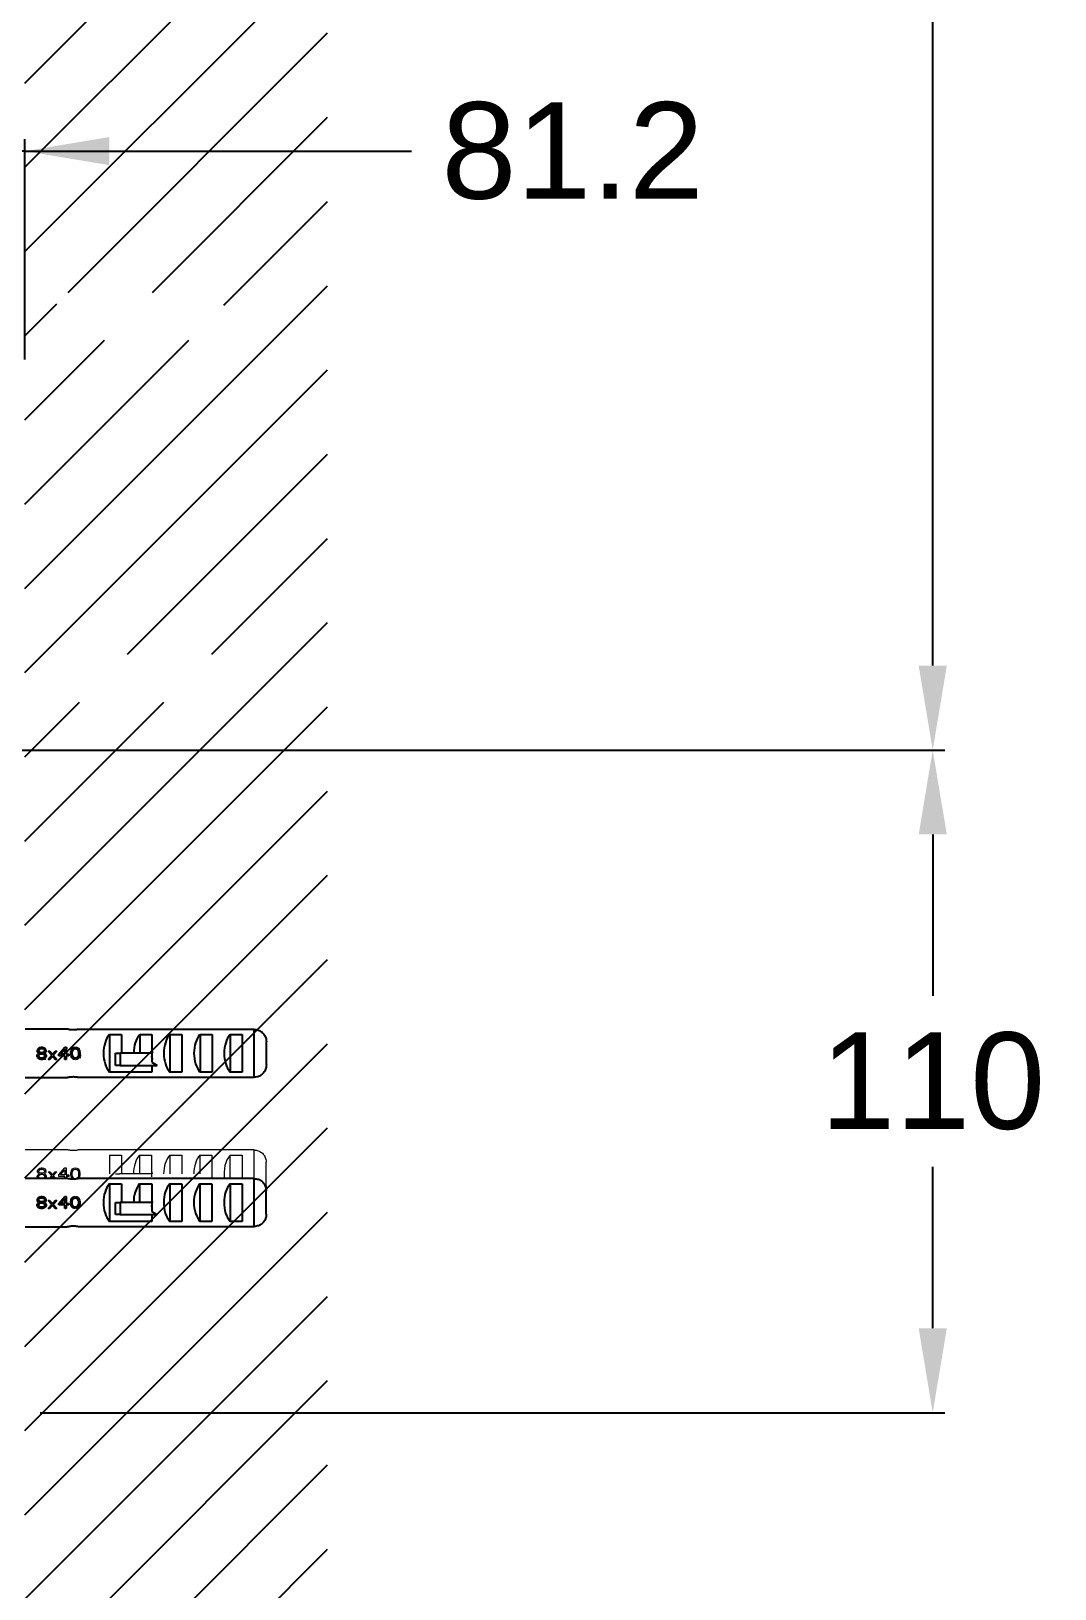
# Model space of a CAD drawing. Header units: millimetres. Extents: x 13235 to 13829, y -4257 to -3417.
# Drawn here: x 13734.3 to 13776.7, y -3964.5 to -3900 of the extents above; entities that cross this region are included whole.
import ezdxf

# ---------------------------------------------------------------- set-up
doc = ezdxf.new("R2010")
doc.units = ezdxf.units.MM
doc.header["$LTSCALE"] = 0.1
doc.layers.get('0').update_dxf_attribs({"lineweight": 15})
doc.layers.add('DIM', color=3, linetype='Continuous', lineweight=9)
doc.layers.add('hatch', color=2, linetype='Continuous')
doc.styles.add('ARIAL', font='arial.ttf')
doc.dimstyles.new('사본 ISO-25', dxfattribs={"dimtxt": 4, "dimasz": 3.5, "dimexe": 0.5, "dimexo": 0.625, "dimgap": 1.5, "dimtad": 1, "dimtih": 1, "dimtoh": 1, "dimdec": 1, "dimlfac": 4, "dimdsep": 46, "dimtxsty": 'ARIAL', "dimcen": 0, "dimclrd": 3, "dimclre": 3, "dimclrt": 3, "dimadec": 1, "dimazin": 0, "dimtfac": 1, "dimtdec": 1, "dimtmove": 0, "dimatfit": 3, "dimfxl": 1.25, "dimtfill": 1, "dimarcsym": 0})

# ---------------------------------------------------------------- blocks, each defined once
blk = doc.blocks.new('*D104')
at = {"layer": 'Defpoints', "color": 0, "transparency": 16777216}
for p in [(13745.868, -3748.906), (13732.198, -3929.762), (13771.63, -3929.762)]:
    blk.add_point(p, dxfattribs=at)
at = {"layer": 'DIM', "color": 3, "lineweight": -2, "transparency": 16777216}
for p, q in [((13746.493, -3748.906), (13772.13, -3748.906)), ((13771.63, -3752.406), (13771.63, -3835.791)), ((13771.63, -3926.262), (13771.63, -3842.878)), ((13732.823, -3929.762), (13772.13, -3929.762))]:
    blk.add_line(p, q, dxfattribs=at)
at = {"layer": 'DIM', "color": 3, "transparency": 16777216}
for points in [[(13771.047, -3752.406), (13772.214, -3752.406), (13771.63, -3748.906)], [(13771.047, -3926.262), (13772.214, -3926.262), (13771.63, -3929.762)]]:
    blk.add_solid(points, dxfattribs=at)
at = {"layer": 'DIM', "color": 3, "transparency": 16777216, "insert": (13771.63, -3839.334), "char_height": 4, "attachment_point": 5, "style": 'ARIAL', "bg_fill": 3, "box_fill_scale": 1.1, "bg_fill_color": 256, "bg_fill_true_color": 13158600, "bg_fill_transparency": 0}
blk.add_mtext('730', dxfattribs=at)
blk = doc.blocks.new('*D98')
at = {"layer": 'Defpoints', "color": 0, "transparency": 16777216}
for p in [(13713.705, -3904.936), (13734, -3904.936), (13734, -3914.206)]:
    blk.add_point(p, dxfattribs=at)
at = {"layer": 'DIM', "color": 3, "lineweight": -2, "transparency": 16777216}
for p, q in [((13713.705, -3904.311), (13713.705, -3904.436)), ((13734, -3913.581), (13734, -3904.436)), ((13710.205, -3904.936), (13706.705, -3904.936)), ((13713.705, -3904.936), (13717.205, -3904.936)), ((13717.205, -3904.936), (13730.5, -3904.936)), ((13734, -3904.936), (13730.5, -3904.936)), ((13734, -3904.936), (13750.026, -3904.936)), ((13737.5, -3904.936), (13741, -3904.936))]:
    blk.add_line(p, q, dxfattribs=at)
at = {"layer": 'DIM', "color": 3, "transparency": 16777216}
for points in [[(13710.205, -3904.353), (13710.205, -3905.52), (13713.705, -3904.936)], [(13737.5, -3904.353), (13737.5, -3905.52), (13734, -3904.936)]]:
    blk.add_solid(points, dxfattribs=at)
at = {"layer": 'DIM', "color": 3, "transparency": 16777216, "insert": (13756.703, -3904.936), "char_height": 4, "attachment_point": 5, "style": 'ARIAL', "bg_fill": 3, "box_fill_scale": 1.1, "bg_fill_color": 256, "bg_fill_true_color": 13158600, "bg_fill_transparency": 0}
blk.add_mtext('81.2', dxfattribs=at)
blk = doc.blocks.new('*D91')
at = {"layer": 'Defpoints', "color": 0, "transparency": 16777216}
for p in [(13734.007, -3929.762), (13771.63, -3929.762), (13734.007, -3957.231)]:
    blk.add_point(p, dxfattribs=at)
at = {"layer": 'DIM', "color": 3, "lineweight": -2, "transparency": 16777216}
for p, q in [((13734.632, -3929.762), (13772.13, -3929.762)), ((13771.63, -3933.262), (13771.63, -3939.954)), ((13771.63, -3953.731), (13771.63, -3947.039)), ((13734.632, -3957.231), (13772.13, -3957.231))]:
    blk.add_line(p, q, dxfattribs=at)
at = {"layer": 'DIM', "color": 3, "transparency": 16777216}
for points in [[(13771.047, -3933.262), (13772.214, -3933.262), (13771.63, -3929.762)], [(13771.047, -3953.731), (13772.214, -3953.731), (13771.63, -3957.231)]]:
    blk.add_solid(points, dxfattribs=at)
at = {"layer": 'DIM', "color": 3, "transparency": 16777216, "insert": (13771.63, -3943.496), "char_height": 4, "attachment_point": 5, "style": 'ARIAL', "bg_fill": 3, "box_fill_scale": 1.1, "bg_fill_color": 256, "bg_fill_true_color": 13158600, "bg_fill_transparency": 0}
blk.add_mtext('110', dxfattribs=at)

msp = doc.modelspace()

# ---------------------------------------------------------------- hatches: boundary and pattern name
at = {"layer": 'hatch'}
h = msp.add_hatch(dxfattribs=at)
h.set_pattern_fill('ANSI31', color=256, scale=0.777568)
h.set_pattern_definition([(45, (12945.8038, -4145.654), (-1.7456907, 1.7456907), [])])
edge = h.paths.add_edge_path()
edge.add_spline(control_points=[(13734.009, -3910.788), (13734.067, -3910.802), (13734.169, -3910.818), (13734.31, -3910.818), (13734.39, -3910.808), (13734.427, -3910.802)], knot_values=[0, 0, 0, 0, 0.423775, 0.732216, 1, 1, 1, 1], degree=3, periodic=0)
edge.add_line((13734.05, -3910.794), (13734.467, -3910.794))
edge.add_arc((13734.234, -3909.726), 1.093, 280.19055, 282.31636, ccw=False)
edge.add_spline(control_points=[(13734.427, -3910.802), (13734.39, -3910.808), (13734.31, -3910.818), (13734.169, -3910.818), (13734.067, -3910.802), (13734.009, -3910.788)], knot_values=[0, 0, 0, 0, 0.267784, 0.576225, 1, 1, 1, 1], degree=3, periodic=0)
edge.add_line((13734, -3910.833), (13734, -3912.778))
edge.add_line((13734, -3912.778), (13734.05, -3912.778))
edge.add_spline(control_points=[(13734.427, -3912.77), (13734.39, -3912.763), (13734.31, -3912.753), (13734.169, -3912.753), (13734.067, -3912.77), (13734.009, -3912.784)], knot_values=[0, 0, 0, 0, 0.267789, 0.576235, 1, 1, 1, 1], degree=3, periodic=0)
edge.add_line((13736.633, -3912.566), (13736.818, -3912.566))
edge.add_ellipse((13736.167, -3911.786), major_axis=(0, -1), ratio=0.666667, start_angle=218.68219, end_angle=321.31781, ccw=False)
edge.add_line((13735.183, -3910.794), (13734.05, -3910.794))
edge.add_spline(control_points=[(13734.009, -3910.788), (13734.067, -3910.802), (13734.169, -3910.818), (13734.31, -3910.818), (13734.39, -3910.808), (13734.427, -3910.802)], knot_values=[0, 0, 0, 0, 0.423775, 0.732216, 1, 1, 1, 1], degree=3, periodic=0)
edge.add_arc((13734.234, -3909.726), 1.093, 280.19055, 282.31636)
edge.add_line((13734.467, -3910.794), (13742.25, -3910.794))
edge.add_line((13742.25, -3910.794), (13742.25, -3912.778))
edge.add_line((13742.25, -3912.778), (13734.05, -3912.778))
edge.add_spline(control_points=[(13734.427, -3912.77), (13734.39, -3912.763), (13734.31, -3912.753), (13734.169, -3912.753), (13734.067, -3912.77), (13734.009, -3912.784)], knot_values=[0, 0, 0, 0, 0.267789, 0.576235, 1, 1, 1, 1], degree=3, periodic=0)
edge.add_line((13734.009, -3912.784), (13734, -3912.786))
edge.add_line((13734, -3912.786), (13734, -3925.786))
edge.add_line((13734, -3925.786), (13734.009, -3925.788))
edge.add_spline(control_points=[(13734.009, -3925.788), (13734.067, -3925.802), (13734.169, -3925.819), (13734.31, -3925.819), (13734.39, -3925.809), (13734.427, -3925.802)], knot_values=[0, 0, 0, 0, 0.423775, 0.732216, 1, 1, 1, 1], degree=3, periodic=0)
edge.add_line((13734.05, -3925.794), (13734.467, -3925.794))
edge.add_arc((13734.234, -3924.726), 1.093, 280.19055, 282.31636, ccw=False)
edge.add_spline(control_points=[(13734.427, -3925.802), (13734.39, -3925.809), (13734.31, -3925.819), (13734.169, -3925.819), (13734.067, -3925.802), (13734.009, -3925.788)], knot_values=[0, 0, 0, 0, 0.267784, 0.576225, 1, 1, 1, 1], degree=3, periodic=0)
edge.add_line((13734, -3925.833), (13734, -3927.778))
edge.add_line((13734, -3927.778), (13734.05, -3927.778))
edge.add_spline(control_points=[(13734.427, -3927.77), (13734.39, -3927.764), (13734.31, -3927.754), (13734.169, -3927.754), (13734.067, -3927.77), (13734.009, -3927.784)], knot_values=[0, 0, 0, 0, 0.267789, 0.576235, 1, 1, 1, 1], degree=3, periodic=0)
edge.add_line((13735.565, -3927.567), (13735.75, -3927.567))
edge.add_ellipse((13736.167, -3926.786), major_axis=(0, -1), ratio=0.666667, start_angle=218.68219, end_angle=321.31781, ccw=False)
edge.add_line((13735.183, -3925.794), (13734.05, -3925.794))
edge.add_spline(control_points=[(13734.009, -3925.788), (13734.067, -3925.802), (13734.169, -3925.819), (13734.31, -3925.819), (13734.39, -3925.809), (13734.427, -3925.802)], knot_values=[0, 0, 0, 0, 0.423775, 0.732216, 1, 1, 1, 1], degree=3, periodic=0)
edge.add_arc((13734.234, -3924.726), 1.093, 280.19055, 282.31636)
edge.add_line((13734.467, -3925.794), (13742.25, -3925.794))
edge.add_line((13742.25, -3925.794), (13742.25, -3927.778))
edge.add_line((13742.25, -3927.778), (13734.05, -3927.778))
edge.add_spline(control_points=[(13734.427, -3927.77), (13734.39, -3927.764), (13734.31, -3927.754), (13734.169, -3927.754), (13734.067, -3927.77), (13734.009, -3927.784)], knot_values=[0, 0, 0, 0, 0.267789, 0.576235, 1, 1, 1, 1], degree=3, periodic=0)
edge.add_line((13734.009, -3927.784), (13734, -3927.786))
edge.add_line((13734, -3927.786), (13734, -4163.6))
edge.add_line((13734, -4163.6), (13746.548, -4163.6))
edge.add_line((13746.548, -4163.6), (13746.548, -3587.234))
edge.add_line((13746.548, -3587.234), (13734, -3587.234))
edge.add_line((13734, -3587.234), (13734, -3910.786))
edge.add_line((13734, -3910.786), (13734.009, -3910.788))

# ---------------------------------------------------------------- linework, layer by layer
at = {"linetype": 'Continuous', "lineweight": 25}
for p, q in [((13735.759, -3941.334), (13734.007, -3941.334)), ((13743.507, -3941.342), (13736.223, -3941.342)), ((13743.507, -3943.326), (13743.507, -3941.342)), ((13737.507, -3941.554), (13738.007, -3941.554)), ((13737.507, -3941.554), (13737.507, -3943.115)), ((13738.007, -3941.554), (13738.007, -3942.334)), ((13738.757, -3941.554), (13738.757, -3942.334)), ((13738.757, -3941.554), (13739.257, -3941.554)), ((13739.257, -3941.554), (13739.257, -3942.699)), ((13740.007, -3941.554), (13740.007, -3943.115)), ((13740.007, -3941.554), (13740.507, -3941.554)), ((13740.507, -3941.554), (13740.507, -3943.115)), ((13741.257, -3941.554), (13741.257, -3943.115)), ((13741.257, -3941.554), (13741.757, -3941.554)), ((13741.757, -3941.554), (13741.757, -3943.115)), ((13742.507, -3941.554), (13743.007, -3941.554)), ((13742.507, -3941.554), (13742.507, -3943.115)), ((13743.007, -3941.554), (13743.007, -3943.115)), ((13744.007, -3942.818), (13744.007, -3941.85)), ((13734.507, -3942.425), (13734.527, -3942.371)), ((13734.507, -3942.457), (13734.507, -3942.425)), ((13734.527, -3942.51), (13734.507, -3942.457)), ((13734.517, -3942.212), (13734.538, -3942.159)), ((13734.517, -3942.244), (13734.517, -3942.212)), ((13734.538, -3942.286), (13734.517, -3942.244)), ((13734.527, -3942.371), (13734.569, -3942.34)), ((13734.559, -3942.542), (13734.527, -3942.51)), ((13734.538, -3942.159), (13734.569, -3942.127)), ((13734.569, -3942.318), (13734.538, -3942.286)), ((13734.559, -3942.425), (13734.59, -3942.382)), ((13734.559, -3942.457), (13734.559, -3942.425)), ((13734.59, -3942.499), (13734.559, -3942.457)), ((13734.611, -3942.574), (13734.559, -3942.542)), ((13734.569, -3942.127), (13734.621, -3942.095)), ((13734.569, -3942.212), (13734.59, -3942.18)), ((13734.569, -3942.233), (13734.569, -3942.212)), ((13734.59, -3942.265), (13734.569, -3942.233)), ((13734.59, -3942.329), (13734.569, -3942.318)), ((13734.59, -3942.329), (13734.569, -3942.34)), ((13734.59, -3942.18), (13734.632, -3942.148)), ((13734.632, -3942.297), (13734.59, -3942.265)), ((13734.59, -3942.382), (13734.632, -3942.361)), ((13734.632, -3942.52), (13734.59, -3942.499)), ((13734.663, -3942.584), (13734.611, -3942.574)), ((13734.621, -3942.095), (13734.673, -3942.084)), ((13734.632, -3942.148), (13734.673, -3942.137)), ((13734.673, -3942.308), (13734.632, -3942.297)), ((13734.632, -3942.361), (13734.673, -3942.35)), ((13734.673, -3942.531), (13734.632, -3942.52)), ((13734.725, -3942.584), (13734.663, -3942.584)), ((13734.673, -3942.084), (13734.715, -3942.084)), ((13734.673, -3942.137), (13734.715, -3942.137)), ((13734.715, -3942.308), (13734.673, -3942.308)), ((13734.673, -3942.35), (13734.715, -3942.35)), ((13734.715, -3942.531), (13734.673, -3942.531)), ((13734.715, -3942.084), (13734.767, -3942.095)), ((13734.715, -3942.137), (13734.757, -3942.148)), ((13734.757, -3942.297), (13734.715, -3942.308)), ((13734.715, -3942.35), (13734.757, -3942.361)), ((13734.757, -3942.52), (13734.715, -3942.531)), ((13734.777, -3942.574), (13734.725, -3942.584)), ((13734.744, -3942.17), (13734.733, -3942.127)), ((13734.757, -3942.148), (13734.798, -3942.18)), ((13734.798, -3942.265), (13734.757, -3942.297)), ((13734.757, -3942.361), (13734.798, -3942.382)), ((13734.798, -3942.499), (13734.757, -3942.52)), ((13734.767, -3942.095), (13734.819, -3942.127)), ((13734.829, -3942.542), (13734.777, -3942.574)), ((13734.781, -3942.551), (13734.793, -3942.597)), ((13734.798, -3942.18), (13734.819, -3942.212)), ((13734.819, -3942.233), (13734.798, -3942.265)), ((13734.819, -3942.318), (13734.798, -3942.329)), ((13734.798, -3942.329), (13734.819, -3942.34)), ((13734.798, -3942.382), (13734.829, -3942.425)), ((13734.829, -3942.457), (13734.798, -3942.499)), ((13734.819, -3942.127), (13734.85, -3942.159)), ((13734.819, -3942.212), (13734.819, -3942.233)), ((13734.85, -3942.286), (13734.819, -3942.318)), ((13734.819, -3942.34), (13734.861, -3942.371)), ((13734.844, -3942.602), (13734.824, -3942.525)), ((13734.829, -3942.425), (13734.829, -3942.457)), ((13734.861, -3942.51), (13734.829, -3942.542)), ((13734.85, -3942.159), (13734.871, -3942.212)), ((13734.871, -3942.244), (13734.85, -3942.286)), ((13734.861, -3942.371), (13734.882, -3942.425)), ((13734.882, -3942.457), (13734.861, -3942.51)), ((13734.871, -3942.212), (13734.871, -3942.244)), ((13734.882, -3942.425), (13734.882, -3942.457)), ((13735.111, -3942.414), (13734.965, -3942.244)), ((13734.965, -3942.244), (13735.027, -3942.244)), ((13734.965, -3942.584), (13735.111, -3942.414)), ((13735.027, -3942.584), (13734.965, -3942.584)), ((13735.027, -3942.244), (13735.142, -3942.382)), ((13735.142, -3942.446), (13735.027, -3942.584)), ((13735.142, -3942.382), (13735.257, -3942.244)), ((13735.257, -3942.584), (13735.142, -3942.446)), ((13735.319, -3942.244), (13735.173, -3942.414)), ((13735.173, -3942.414), (13735.319, -3942.584)), ((13735.257, -3942.244), (13735.319, -3942.244)), ((13735.319, -3942.584), (13735.257, -3942.584)), ((13735.402, -3942.371), (13735.652, -3942.084)), ((13735.402, -3942.435), (13735.402, -3942.371)), ((13735.652, -3942.435), (13735.402, -3942.435)), ((13735.475, -3942.371), (13735.652, -3942.169)), ((13735.652, -3942.371), (13735.475, -3942.371)), ((13735.652, -3942.084), (13735.715, -3942.084)), ((13735.652, -3942.169), (13735.652, -3942.371)), ((13735.652, -3942.584), (13735.652, -3942.435)), ((13735.715, -3942.584), (13735.652, -3942.584)), ((13735.715, -3942.084), (13735.715, -3942.371)), ((13735.73, -3942.328), (13735.715, -3942.258)), ((13735.715, -3942.371), (13735.819, -3942.371)), ((13735.819, -3942.435), (13735.715, -3942.435)), ((13735.715, -3942.435), (13735.715, -3942.584)), ((13735.819, -3942.371), (13735.819, -3942.435)), ((13735.902, -3942.286), (13735.913, -3942.233)), ((13735.902, -3942.382), (13735.902, -3942.286)), ((13735.913, -3942.435), (13735.902, -3942.382)), ((13735.913, -3942.233), (13735.923, -3942.201)), ((13735.923, -3942.467), (13735.913, -3942.435)), ((13735.923, -3942.201), (13735.944, -3942.159)), ((13735.944, -3942.51), (13735.923, -3942.467)), ((13735.944, -3942.159), (13735.975, -3942.127)), ((13735.975, -3942.542), (13735.944, -3942.51)), ((13735.954, -3942.297), (13735.965, -3942.233)), ((13735.954, -3942.371), (13735.954, -3942.297)), ((13735.965, -3942.435), (13735.954, -3942.371)), ((13735.965, -3942.233), (13736.007, -3942.169)), ((13736.007, -3942.499), (13735.965, -3942.435)), ((13735.975, -3942.127), (13736.027, -3942.095)), ((13736.027, -3942.574), (13735.975, -3942.542)), ((13736.007, -3942.169), (13736.038, -3942.148)), ((13736.038, -3942.52), (13736.007, -3942.499)), ((13736.027, -3942.095), (13736.09, -3942.084)), ((13736.09, -3942.584), (13736.027, -3942.574)), ((13736.038, -3942.148), (13736.09, -3942.137)), ((13736.09, -3942.531), (13736.038, -3942.52)), ((13736.09, -3942.084), (13736.152, -3942.095)), ((13736.09, -3942.137), (13736.142, -3942.148)), ((13736.142, -3942.52), (13736.09, -3942.531)), ((13736.152, -3942.574), (13736.09, -3942.584)), ((13736.142, -3942.148), (13736.173, -3942.169)), ((13736.173, -3942.499), (13736.142, -3942.52)), ((13736.152, -3942.095), (13736.204, -3942.127)), ((13736.204, -3942.542), (13736.152, -3942.574)), ((13736.173, -3942.169), (13736.215, -3942.233)), ((13736.215, -3942.435), (13736.173, -3942.499)), ((13736.204, -3942.127), (13736.236, -3942.159)), ((13736.236, -3942.51), (13736.204, -3942.542)), ((13736.207, -3942.221), (13736.216, -3942.265)), ((13736.215, -3942.233), (13736.225, -3942.297)), ((13736.225, -3942.371), (13736.215, -3942.435)), ((13736.222, -3942.126), (13736.229, -3942.166)), ((13736.225, -3942.297), (13736.225, -3942.371)), ((13736.247, -3942.182), (13736.231, -3942.119)), ((13736.236, -3942.159), (13736.257, -3942.201)), ((13736.257, -3942.467), (13736.236, -3942.51)), ((13736.257, -3942.201), (13736.267, -3942.233)), ((13736.267, -3942.435), (13736.257, -3942.467)), ((13736.267, -3942.233), (13736.277, -3942.286)), ((13736.277, -3942.382), (13736.267, -3942.435)), ((13736.27, -3942.42), (13736.278, -3942.468)), ((13736.277, -3942.286), (13736.277, -3942.382)), ((13737.758, -3942.834), (13737.758, -3942.334)), ((13737.758, -3942.334), (13737.946, -3942.334)), ((13737.946, -3942.334), (13737.946, -3942.834)), ((13739.257, -3942.334), (13737.946, -3942.334)), ((13739.257, -3943.115), (13737.507, -3943.115)), ((13737.946, -3942.834), (13737.758, -3942.834)), ((13737.946, -3942.834), (13739.48, -3942.834)), ((13739.257, -3942.699), (13739.48, -3942.834)), ((13739.257, -3942.834), (13739.257, -3943.115)), ((13740.507, -3943.115), (13740.007, -3943.115)), ((13741.757, -3943.115), (13741.257, -3943.115)), ((13743.007, -3943.115), (13742.507, -3943.115)), ((13734.007, -3943.334), (13735.759, -3943.334)), ((13736.223, -3943.326), (13743.507, -3943.326)), ((13740.011, -3943.329), (13743.507, -3943.329)), ((13735.756, -3947.521), (13734.003, -3947.521)), ((13743.503, -3947.529), (13736.22, -3947.529)), ((13737.503, -3947.74), (13738.003, -3947.74)), ((13737.503, -3947.74), (13737.503, -3949.301)), ((13738.003, -3947.74), (13738.003, -3948.521)), ((13738.753, -3947.74), (13738.753, -3948.521)), ((13738.753, -3947.74), (13739.253, -3947.74)), ((13739.253, -3947.74), (13739.253, -3948.885)), ((13740.003, -3947.74), (13740.003, -3949.301)), ((13740.003, -3947.74), (13740.503, -3947.74)), ((13740.503, -3947.74), (13740.503, -3949.301)), ((13741.253, -3947.74), (13741.753, -3947.74)), ((13741.253, -3947.74), (13741.253, -3949.301)), ((13741.753, -3947.74), (13741.753, -3949.301)), ((13742.503, -3947.74), (13742.503, -3949.301)), ((13742.503, -3947.74), (13743.003, -3947.74)), ((13743.003, -3947.74), (13743.003, -3949.301)), ((13743.503, -3949.513), (13743.503, -3947.529)), ((13734.514, -3948.398), (13734.535, -3948.345)), ((13734.514, -3948.43), (13734.514, -3948.398)), ((13734.535, -3948.473), (13734.514, -3948.43)), ((13734.535, -3948.345), (13734.566, -3948.313)), ((13734.566, -3948.505), (13734.535, -3948.473)), ((13734.566, -3948.313), (13734.618, -3948.281)), ((13734.566, -3948.398), (13734.587, -3948.366)), ((13734.566, -3948.42), (13734.566, -3948.398)), ((13734.587, -3948.452), (13734.566, -3948.42)), ((13734.587, -3948.366), (13734.628, -3948.334)), ((13734.628, -3948.483), (13734.587, -3948.452)), ((13734.618, -3948.281), (13734.67, -3948.271)), ((13734.628, -3948.334), (13734.67, -3948.324)), ((13734.67, -3948.271), (13734.712, -3948.271)), ((13734.67, -3948.324), (13734.712, -3948.324)), ((13734.712, -3948.271), (13734.764, -3948.281)), ((13734.712, -3948.324), (13734.753, -3948.334)), ((13734.753, -3948.334), (13734.795, -3948.366)), ((13734.795, -3948.452), (13734.753, -3948.483)), ((13734.764, -3948.281), (13734.816, -3948.313)), ((13734.795, -3948.366), (13734.816, -3948.398)), ((13734.816, -3948.42), (13734.795, -3948.452)), ((13734.816, -3948.313), (13734.847, -3948.345)), ((13734.816, -3948.398), (13734.816, -3948.42)), ((13734.847, -3948.473), (13734.816, -3948.505)), ((13734.847, -3948.345), (13734.868, -3948.398)), ((13734.868, -3948.43), (13734.847, -3948.473)), ((13734.868, -3948.398), (13734.868, -3948.43)), ((13735.108, -3948.6), (13734.962, -3948.43)), ((13734.962, -3948.43), (13735.024, -3948.43)), ((13735.024, -3948.43), (13735.139, -3948.569)), ((13735.139, -3948.569), (13735.253, -3948.43)), ((13735.316, -3948.43), (13735.17, -3948.6)), ((13735.253, -3948.43), (13735.316, -3948.43)), ((13735.399, -3948.558), (13735.649, -3948.271)), ((13735.472, -3948.558), (13735.649, -3948.356)), ((13735.649, -3948.271), (13735.712, -3948.271)), ((13735.649, -3948.356), (13735.649, -3948.558)), ((13735.712, -3948.271), (13735.712, -3948.558)), ((13735.899, -3948.473), (13735.91, -3948.42)), ((13735.899, -3948.569), (13735.899, -3948.473)), ((13735.91, -3948.42), (13735.92, -3948.388)), ((13735.92, -3948.388), (13735.941, -3948.345)), ((13735.941, -3948.345), (13735.972, -3948.313)), ((13735.951, -3948.483), (13735.962, -3948.42)), ((13735.962, -3948.42), (13736.003, -3948.356)), ((13735.972, -3948.313), (13736.024, -3948.281)), ((13736.003, -3948.356), (13736.035, -3948.334)), ((13736.024, -3948.281), (13736.087, -3948.271)), ((13736.035, -3948.334), (13736.087, -3948.324)), ((13736.087, -3948.271), (13736.149, -3948.281)), ((13736.087, -3948.324), (13736.139, -3948.334)), ((13736.139, -3948.334), (13736.17, -3948.356)), ((13736.149, -3948.281), (13736.201, -3948.313)), ((13736.17, -3948.356), (13736.212, -3948.42)), ((13736.201, -3948.313), (13736.233, -3948.345)), ((13736.212, -3948.42), (13736.222, -3948.483)), ((13736.233, -3948.345), (13736.253, -3948.388)), ((13736.253, -3948.388), (13736.264, -3948.42)), ((13736.264, -3948.42), (13736.274, -3948.473)), ((13736.274, -3948.473), (13736.274, -3948.569)), ((13744.003, -3949.005), (13744.003, -3948.037)), ((13734.503, -3948.611), (13734.524, -3948.558)), ((13734.503, -3948.643), (13734.503, -3948.611)), ((13734.524, -3948.696), (13734.503, -3948.643)), ((13734.524, -3948.558), (13734.566, -3948.526)), ((13734.556, -3948.728), (13734.524, -3948.696)), ((13734.556, -3948.611), (13734.587, -3948.569)), ((13734.556, -3948.643), (13734.556, -3948.611)), ((13734.587, -3948.686), (13734.556, -3948.643)), ((13734.608, -3948.76), (13734.556, -3948.728)), ((13734.587, -3948.515), (13734.566, -3948.505)), ((13734.587, -3948.515), (13734.566, -3948.526)), ((13734.587, -3948.569), (13734.628, -3948.547)), ((13734.628, -3948.707), (13734.587, -3948.686)), ((13734.66, -3948.771), (13734.608, -3948.76)), ((13734.67, -3948.494), (13734.628, -3948.483)), ((13734.628, -3948.547), (13734.67, -3948.537)), ((13734.67, -3948.717), (13734.628, -3948.707)), ((13734.722, -3948.771), (13734.66, -3948.771)), ((13734.712, -3948.494), (13734.67, -3948.494)), ((13734.67, -3948.537), (13734.712, -3948.537)), ((13734.712, -3948.717), (13734.67, -3948.717)), ((13734.753, -3948.483), (13734.712, -3948.494)), ((13734.712, -3948.537), (13734.753, -3948.547)), ((13734.753, -3948.707), (13734.712, -3948.717)), ((13734.774, -3948.76), (13734.722, -3948.771)), ((13734.753, -3948.547), (13734.795, -3948.569)), ((13734.795, -3948.686), (13734.753, -3948.707)), ((13734.826, -3948.728), (13734.774, -3948.76)), ((13734.816, -3948.505), (13734.795, -3948.515)), ((13734.795, -3948.515), (13734.816, -3948.526)), ((13734.795, -3948.569), (13734.826, -3948.611)), ((13734.826, -3948.643), (13734.795, -3948.686)), ((13734.816, -3948.526), (13734.858, -3948.558)), ((13734.826, -3948.611), (13734.826, -3948.643)), ((13734.858, -3948.696), (13734.826, -3948.728)), ((13734.858, -3948.558), (13734.878, -3948.611)), ((13734.878, -3948.643), (13734.858, -3948.696)), ((13734.878, -3948.611), (13734.878, -3948.643)), ((13734.962, -3948.771), (13735.108, -3948.6)), ((13735.024, -3948.771), (13734.962, -3948.771)), ((13735.139, -3948.632), (13735.024, -3948.771)), ((13735.253, -3948.771), (13735.139, -3948.632)), ((13735.17, -3948.6), (13735.316, -3948.771)), ((13735.316, -3948.771), (13735.253, -3948.771)), ((13735.399, -3948.622), (13735.399, -3948.558)), ((13735.649, -3948.622), (13735.399, -3948.622)), ((13735.649, -3948.558), (13735.472, -3948.558)), ((13735.649, -3948.771), (13735.649, -3948.622)), ((13735.712, -3948.771), (13735.649, -3948.771)), ((13735.712, -3948.558), (13735.816, -3948.558)), ((13735.816, -3948.622), (13735.712, -3948.622)), ((13735.712, -3948.622), (13735.712, -3948.771)), ((13735.816, -3948.558), (13735.816, -3948.622)), ((13735.91, -3948.622), (13735.899, -3948.569)), ((13735.92, -3948.654), (13735.91, -3948.622)), ((13735.941, -3948.696), (13735.92, -3948.654)), ((13735.972, -3948.728), (13735.941, -3948.696)), ((13735.951, -3948.558), (13735.951, -3948.483)), ((13735.962, -3948.622), (13735.951, -3948.558)), ((13736.003, -3948.686), (13735.962, -3948.622)), ((13736.024, -3948.76), (13735.972, -3948.728)), ((13736.035, -3948.707), (13736.003, -3948.686)), ((13736.087, -3948.771), (13736.024, -3948.76)), ((13736.087, -3948.717), (13736.035, -3948.707)), ((13736.139, -3948.707), (13736.087, -3948.717)), ((13736.149, -3948.76), (13736.087, -3948.771)), ((13736.17, -3948.686), (13736.139, -3948.707)), ((13736.201, -3948.728), (13736.149, -3948.76)), ((13736.212, -3948.622), (13736.17, -3948.686)), ((13736.233, -3948.696), (13736.201, -3948.728)), ((13736.222, -3948.558), (13736.212, -3948.622)), ((13736.222, -3948.483), (13736.222, -3948.558)), ((13736.253, -3948.654), (13736.233, -3948.696)), ((13736.264, -3948.622), (13736.253, -3948.654)), ((13736.274, -3948.569), (13736.264, -3948.622)), ((13737.755, -3949.021), (13737.755, -3948.521)), ((13737.755, -3948.521), (13737.942, -3948.521)), ((13737.942, -3949.021), (13737.755, -3949.021)), ((13737.942, -3948.521), (13737.942, -3949.021)), ((13739.253, -3948.521), (13737.942, -3948.521)), ((13737.942, -3949.021), (13739.477, -3949.021)), ((13739.253, -3948.885), (13739.477, -3949.021)), ((13739.253, -3949.021), (13739.253, -3949.301)), ((13734.003, -3949.521), (13735.756, -3949.521)), ((13736.22, -3949.513), (13743.503, -3949.513)), ((13739.253, -3949.301), (13737.503, -3949.301)), ((13740.503, -3949.301), (13740.003, -3949.301)), ((13740.008, -3949.515), (13743.503, -3949.515)), ((13741.753, -3949.301), (13741.253, -3949.301)), ((13743.003, -3949.301), (13742.503, -3949.301))]:
    msp.add_line(p, q, dxfattribs=at)
for p, q in [((13735.759, -3946.334), (13734.007, -3946.334)), ((13743.5, -3946.342), (13736.217, -3946.342)), ((13743.5, -3947.529), (13743.5, -3946.342)), ((13734.518, -3947.212), (13734.538, -3947.159)), ((13734.538, -3947.159), (13734.57, -3947.127)), ((13734.57, -3947.127), (13734.622, -3947.095)), ((13734.57, -3947.212), (13734.59, -3947.18)), ((13734.59, -3947.18), (13734.632, -3947.148)), ((13734.622, -3947.095), (13734.674, -3947.084)), ((13734.632, -3947.148), (13734.674, -3947.137)), ((13734.674, -3947.084), (13734.715, -3947.084)), ((13734.674, -3947.137), (13734.715, -3947.137)), ((13734.715, -3947.084), (13734.768, -3947.095)), ((13734.715, -3947.137), (13734.757, -3947.148)), ((13734.757, -3947.148), (13734.799, -3947.18)), ((13734.768, -3947.095), (13734.82, -3947.127)), ((13734.799, -3947.18), (13734.82, -3947.212)), ((13734.82, -3947.127), (13734.851, -3947.159)), ((13734.851, -3947.159), (13734.872, -3947.212)), ((13735.403, -3947.371), (13735.653, -3947.084)), ((13735.476, -3947.371), (13735.653, -3947.169)), ((13735.653, -3947.084), (13735.715, -3947.084)), ((13735.653, -3947.169), (13735.653, -3947.371)), ((13735.715, -3947.084), (13735.715, -3947.371)), ((13735.924, -3947.201), (13735.945, -3947.159)), ((13735.945, -3947.159), (13735.976, -3947.127)), ((13735.965, -3947.233), (13736.007, -3947.169)), ((13735.976, -3947.127), (13736.028, -3947.095)), ((13736.007, -3947.169), (13736.038, -3947.148)), ((13736.028, -3947.095), (13736.09, -3947.084)), ((13736.038, -3947.148), (13736.09, -3947.137)), ((13736.09, -3947.084), (13736.153, -3947.095)), ((13736.09, -3947.137), (13736.143, -3947.148)), ((13736.143, -3947.148), (13736.174, -3947.169)), ((13736.153, -3947.095), (13736.205, -3947.127)), ((13736.174, -3947.169), (13736.215, -3947.233)), ((13736.205, -3947.127), (13736.236, -3947.159)), ((13736.236, -3947.159), (13736.257, -3947.201)), ((13737.5, -3946.554), (13738, -3946.554)), ((13737.5, -3946.554), (13737.5, -3947.334)), ((13738, -3946.554), (13738, -3947.334)), ((13738.75, -3946.554), (13738.75, -3947.334)), ((13738.75, -3946.554), (13739.25, -3946.554)), ((13739.25, -3946.554), (13739.25, -3947.449)), ((13740, -3946.554), (13740, -3947.334)), ((13740, -3946.554), (13740.5, -3946.554)), ((13740.5, -3946.554), (13740.5, -3947.334)), ((13741.25, -3946.554), (13741.75, -3946.554)), ((13741.25, -3946.554), (13741.25, -3947.334)), ((13741.75, -3946.554), (13741.75, -3947.529)), ((13742.5, -3946.554), (13742.5, -3947.529)), ((13742.5, -3946.554), (13743, -3946.554)), ((13743, -3946.554), (13743, -3947.529)), ((13744, -3947.818), (13744, -3946.85)), ((13734.507, -3947.425), (13734.528, -3947.371)), ((13734.507, -3947.457), (13734.507, -3947.425)), ((13734.528, -3947.51), (13734.507, -3947.457)), ((13734.518, -3947.244), (13734.518, -3947.212)), ((13734.538, -3947.286), (13734.518, -3947.244)), ((13734.528, -3947.371), (13734.57, -3947.34)), ((13734.539, -3947.521), (13734.528, -3947.51)), ((13734.57, -3947.318), (13734.538, -3947.286)), ((13734.559, -3947.425), (13734.59, -3947.382)), ((13734.559, -3947.457), (13734.559, -3947.425)), ((13734.59, -3947.499), (13734.559, -3947.457)), ((13734.57, -3947.233), (13734.57, -3947.212)), ((13734.59, -3947.265), (13734.57, -3947.233)), ((13734.59, -3947.329), (13734.57, -3947.318)), ((13734.59, -3947.329), (13734.57, -3947.34)), ((13734.632, -3947.297), (13734.59, -3947.265)), ((13734.59, -3947.382), (13734.632, -3947.361)), ((13734.632, -3947.52), (13734.59, -3947.499)), ((13734.674, -3947.308), (13734.632, -3947.297)), ((13734.632, -3947.361), (13734.674, -3947.35)), ((13734.633, -3947.521), (13734.632, -3947.52)), ((13734.715, -3947.308), (13734.674, -3947.308)), ((13734.674, -3947.35), (13734.715, -3947.35)), ((13734.757, -3947.297), (13734.715, -3947.308)), ((13734.715, -3947.35), (13734.757, -3947.361)), ((13734.757, -3947.52), (13734.756, -3947.521)), ((13734.799, -3947.265), (13734.757, -3947.297)), ((13734.757, -3947.361), (13734.799, -3947.382)), ((13734.799, -3947.499), (13734.757, -3947.52)), ((13734.82, -3947.233), (13734.799, -3947.265)), ((13734.82, -3947.318), (13734.799, -3947.329)), ((13734.799, -3947.329), (13734.82, -3947.34)), ((13734.799, -3947.382), (13734.83, -3947.425)), ((13734.83, -3947.457), (13734.799, -3947.499)), ((13734.82, -3947.212), (13734.82, -3947.233)), ((13734.851, -3947.286), (13734.82, -3947.318)), ((13734.82, -3947.34), (13734.861, -3947.371)), ((13734.83, -3947.425), (13734.83, -3947.457)), ((13734.872, -3947.244), (13734.851, -3947.286)), ((13734.861, -3947.51), (13734.851, -3947.521)), ((13734.861, -3947.371), (13734.882, -3947.425)), ((13734.882, -3947.457), (13734.861, -3947.51)), ((13734.872, -3947.212), (13734.872, -3947.244)), ((13734.882, -3947.425), (13734.882, -3947.457)), ((13735.111, -3947.414), (13734.965, -3947.244)), ((13734.965, -3947.244), (13735.028, -3947.244)), ((13735.02, -3947.521), (13735.111, -3947.414)), ((13735.028, -3947.244), (13735.143, -3947.382)), ((13735.143, -3947.446), (13735.081, -3947.521)), ((13735.143, -3947.382), (13735.257, -3947.244)), ((13735.204, -3947.521), (13735.143, -3947.446)), ((13735.32, -3947.244), (13735.174, -3947.414)), ((13735.174, -3947.414), (13735.265, -3947.521)), ((13735.257, -3947.244), (13735.32, -3947.244)), ((13735.403, -3947.435), (13735.403, -3947.371)), ((13735.653, -3947.435), (13735.403, -3947.435)), ((13735.653, -3947.371), (13735.476, -3947.371)), ((13735.653, -3947.521), (13735.653, -3947.435)), ((13735.715, -3947.371), (13735.82, -3947.371)), ((13735.82, -3947.435), (13735.715, -3947.435)), ((13735.715, -3947.435), (13735.715, -3947.521)), ((13735.82, -3947.371), (13735.82, -3947.435)), ((13735.903, -3947.286), (13735.913, -3947.233)), ((13735.903, -3947.382), (13735.903, -3947.286)), ((13735.913, -3947.435), (13735.903, -3947.382)), ((13735.913, -3947.233), (13735.924, -3947.201)), ((13735.924, -3947.467), (13735.913, -3947.435)), ((13735.945, -3947.51), (13735.924, -3947.467)), ((13735.976, -3947.542), (13735.945, -3947.51)), ((13735.955, -3947.297), (13735.965, -3947.233)), ((13735.955, -3947.371), (13735.955, -3947.297)), ((13735.965, -3947.435), (13735.955, -3947.371)), ((13736.007, -3947.499), (13735.965, -3947.435)), ((13735.993, -3947.552), (13735.976, -3947.542)), ((13736.038, -3947.52), (13736.007, -3947.499)), ((13736.09, -3947.531), (13736.038, -3947.52)), ((13736.143, -3947.52), (13736.09, -3947.531)), ((13736.174, -3947.499), (13736.143, -3947.52)), ((13736.215, -3947.435), (13736.174, -3947.499)), ((13736.215, -3947.233), (13736.226, -3947.297)), ((13736.226, -3947.371), (13736.215, -3947.435)), ((13736.236, -3947.51), (13736.218, -3947.529)), ((13736.226, -3947.297), (13736.226, -3947.371)), ((13736.257, -3947.467), (13736.236, -3947.51)), ((13736.257, -3947.201), (13736.268, -3947.233)), ((13736.268, -3947.435), (13736.257, -3947.467)), ((13736.268, -3947.233), (13736.278, -3947.286)), ((13736.278, -3947.382), (13736.268, -3947.435)), ((13736.278, -3947.286), (13736.278, -3947.382)), ((13737.752, -3947.334), (13737.939, -3947.334)), ((13739.25, -3947.334), (13737.939, -3947.334))]:
    msp.add_line(p, q)
for centre, end_param in [((13737.923, -3942.334), 2.466461), ((13739.173, -3942.334), 1.570796), ((13740.423, -3942.334), 2.466461), ((13741.673, -3942.334), 2.466461), ((13742.923, -3942.334), 2.466461), ((13737.92, -3948.521), 2.466461), ((13739.17, -3948.521), 1.570796), ((13740.42, -3948.521), 2.466461), ((13741.67, -3948.521), 2.466461), ((13742.92, -3948.521), 2.466461)]:
    msp.add_ellipse(centre, major_axis=(0, 1), ratio=0.666667, start_param=0.675132, end_param=end_param, dxfattribs=at)
for centre, end_param in [((13739.167, -3947.334), 1.570796), ((13740.417, -3947.334), 1.570795), ((13741.667, -3947.334), 1.570795), ((13742.917, -3947.334), 1.766279)]:
    msp.add_ellipse(centre, major_axis=(0, 1), ratio=0.666667, start_param=0.675132, end_param=end_param)
for points, knots in [([(13736.223, -3941.342), (13736.207, -3941.346), (13736.173, -3941.352), (13736.098, -3941.363), (13736.015, -3941.367), (13735.931, -3941.364), (13735.857, -3941.355), (13735.798, -3941.344), (13735.762, -3941.336), (13735.76, -3941.335), (13735.759, -3941.335)], [0, 0, 0, 0, 0.130029, 0.260058, 0.389158, 0.514561, 0.639373, 0.767508, 0.897793, 1, 1, 1, 1]), ([(13743.507, -3941.342), (13743.562, -3941.348), (13743.674, -3941.359), (13743.823, -3941.444), (13743.936, -3941.571), (13743.997, -3941.714), (13744.004, -3941.81), (13744.007, -3941.85)], [0, 0, 0, 0, 0.211376, 0.422737, 0.634556, 0.847864, 1, 1, 1, 1]), ([(13735.714, -3942.084), (13735.716, -3942.092), (13735.72, -3942.111), (13735.723, -3942.136), (13735.726, -3942.15)], [0, 0, 0, 0, 0.415957, 1, 1, 1, 1]), ([(13736.259, -3942.46), (13736.26, -3942.467), (13736.267, -3942.498), (13736.273, -3942.521), (13736.279, -3942.54)], [0, 0, 0, 0, 0.220522, 1, 1, 1, 1]), ([(13736.305, -3942.446), (13736.304, -3942.442), (13736.296, -3942.407), (13736.287, -3942.362), (13736.279, -3942.325), (13736.277, -3942.319)], [0, 0, 0, 0, 0.123114, 0.86534, 1, 1, 1, 1]), ([(13739.257, -3942.224), (13739.26, -3942.24), (13739.268, -3942.275), (13739.276, -3942.313), (13739.281, -3942.334)], [0, 0, 0, 0, 0.44582, 1, 1, 1, 1]), ([(13739.293, -3942.595), (13739.287, -3942.573), (13739.275, -3942.531), (13739.262, -3942.475), (13739.257, -3942.449)], [0, 0, 0, 0, 0.533934, 1, 1, 1, 1]), ([(13735.759, -3943.334), (13735.758, -3943.334), (13735.754, -3943.335), (13735.773, -3943.33), (13735.816, -3943.321), (13735.882, -3943.31), (13735.963, -3943.302), (13736.048, -3943.302), (13736.126, -3943.309), (13736.187, -3943.319), (13736.212, -3943.324), (13736.223, -3943.326)], [0, 0, 0, 0, 0.02575, 0.150578, 0.276129, 0.405069, 0.535069, 0.661861, 0.786211, 0.912643, 1, 1, 1, 1]), ([(13744.007, -3942.818), (13744.001, -3942.877), (13743.989, -3942.995), (13743.9, -3943.149), (13743.769, -3943.263), (13743.63, -3943.319), (13743.54, -3943.324), (13743.507, -3943.326)], [0, 0, 0, 0, 0.2226806, 0.4443182, 0.659699, 0.8724365, 1, 1, 1, 1]), ([(13736.22, -3947.529), (13736.203, -3947.532), (13736.17, -3947.539), (13736.095, -3947.549), (13736.012, -3947.554), (13735.928, -3947.551), (13735.853, -3947.542), (13735.795, -3947.531), (13735.759, -3947.522), (13735.757, -3947.521), (13735.756, -3947.521)], [0, 0, 0, 0, 0.1300283, 0.2600572, 0.3891579, 0.5145611, 0.6393724, 0.7675074, 0.8977934, 1, 1, 1, 1]), ([(13743.503, -3947.529), (13743.559, -3947.534), (13743.671, -3947.545), (13743.82, -3947.631), (13743.933, -3947.757), (13743.994, -3947.9), (13744.001, -3947.996), (13744.003, -3948.037)], [0, 0, 0, 0, 0.211377, 0.422738, 0.634555, 0.847863, 1, 1, 1, 1]), ([(13739.253, -3948.411), (13739.257, -3948.426), (13739.265, -3948.461), (13739.273, -3948.499), (13739.277, -3948.52)], [0, 0, 0, 0, 0.445806, 1, 1, 1, 1]), ([(13739.29, -3948.781), (13739.284, -3948.759), (13739.271, -3948.718), (13739.259, -3948.661), (13739.253, -3948.635)], [0, 0, 0, 0, 0.533934, 1, 1, 1, 1]), ([(13744.003, -3949.005), (13743.998, -3949.064), (13743.986, -3949.181), (13743.896, -3949.336), (13743.766, -3949.449), (13743.627, -3949.505), (13743.537, -3949.511), (13743.503, -3949.513)], [0, 0, 0, 0, 0.222681, 0.44432, 0.659698, 0.872436, 1, 1, 1, 1]), ([(13735.756, -3949.52), (13735.755, -3949.52), (13735.751, -3949.521), (13735.77, -3949.516), (13735.813, -3949.507), (13735.879, -3949.496), (13735.96, -3949.489), (13736.045, -3949.489), (13736.123, -3949.495), (13736.183, -3949.505), (13736.209, -3949.511), (13736.22, -3949.513)], [0, 0, 0, 0, 0.02575, 0.150578, 0.276128, 0.405069, 0.535069, 0.661862, 0.786211, 0.912643, 1, 1, 1, 1])]:
    msp.add_open_spline(points, degree=3, knots=knots, dxfattribs=at)
for points, knots in [([(13736.224, -3946.342), (13736.207, -3946.346), (13736.174, -3946.352), (13736.099, -3946.363), (13736.015, -3946.367), (13735.932, -3946.364), (13735.857, -3946.355), (13735.799, -3946.344), (13735.762, -3946.336), (13735.76, -3946.335), (13735.759, -3946.335)], [0, 0, 0, 0, 0.1300283, 0.2600572, 0.3891579, 0.5145611, 0.6393724, 0.7675074, 0.8977934, 1, 1, 1, 1]), ([(13743.5, -3946.342), (13743.556, -3946.348), (13743.668, -3946.359), (13743.817, -3946.444), (13743.93, -3946.571), (13743.991, -3946.714), (13743.998, -3946.81), (13744, -3946.85)], [0, 0, 0, 0, 0.211377, 0.422738, 0.634555, 0.847863, 1, 1, 1, 1]), ([(13739.25, -3947.224), (13739.254, -3947.24), (13739.262, -3947.275), (13739.27, -3947.313), (13739.274, -3947.334)], [0, 0, 0, 0, 0.445806, 1, 1, 1, 1])]:
    msp.add_open_spline(points, degree=3, knots=knots)
for points in [[(13744, -3947.818), (13743.997, -3947.85), (13743.994, -3947.882), (13743.989, -3947.914)], [(13743.503, -3948.326), (13743.502, -3948.326), (13743.501, -3948.326), (13743.5, -3948.326)]]:
    msp.add_open_spline(points, degree=3)
msp.add_open_spline([(13734.787, -3948.564), (13734.787, -3948.564), (13734.787, -3948.564), (13734.787, -3948.564)], degree=3, dxfattribs=at)

# ---------------------------------------------------------------- next in the draw order: dimensions: what is measured, and where the dimension line sits
at = {"layer": 'DIM'}
dim = msp.add_linear_dim(base=(13771.63, -3929.762), p1=(13745.868, -3748.906), p2=(13732.198, -3929.762), angle=90, text='730', dimstyle='사본 ISO-25', override={"dimtxt": 4, "dimtad": 0}, dxfattribs=at)
dim.commit()
dim.dimension.update_dxf_attribs({"geometry": '*D104', "text_midpoint": (13771.63, -3839.334)})

# ---------------------------------------------------------------- next in the draw order: dimensions: what is measured, and where the dimension line sits
dim = msp.add_linear_dim(base=(13734, -3904.936), p1=(13713.705, -3904.936), p2=(13734, -3914.206), dimstyle='사본 ISO-25', override={"dimtad": 0}, dxfattribs=at)
dim.commit()
dim.dimension.update_dxf_attribs({"geometry": '*D98', "text_midpoint": (13756.703, -3904.936), "dimtype": 160})
dim = msp.add_linear_dim(base=(13771.63, -3929.762), p1=(13734.007, -3957.231), p2=(13734.007, -3929.762), angle=90, text='110', dimstyle='사본 ISO-25', override={"dimtad": 0}, dxfattribs=at)
dim.commit()
dim.dimension.update_dxf_attribs({"geometry": '*D91', "text_midpoint": (13771.63, -3943.496)})

doc.saveas('drawing.dxf')
